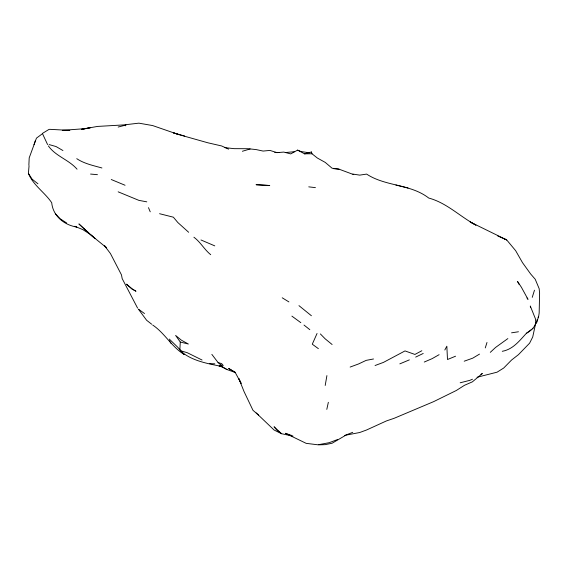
<?xml version="1.0" encoding="UTF-8"?>
<svg xmlns="http://www.w3.org/2000/svg" width="568" height="568" viewBox="0 0 568 568"><rect width="100%" height="100%" fill="white"/><g stroke="black" fill="none" stroke-linecap="round" stroke-linejoin="round"><path stroke-width="0.85" d="M28.861 165.146L29.202 157.868L36.451 138.145L42.493 133.665L47.584 144.57M180.276 342.035L188.363 344.023L181.298 340.125L175.611 335.439L180.276 342.035L179.9 348.908L180.276 350.655C191.054 360.801 207.54 363.57 221.683 366.445M28.4 173.339L29.06 165.757M537.207 319.315L536.44 323.213L538.627 316.504L539.16 313.124L539.6 293.159L539.16 288.65L535.212 279.243L530.611 273.932L522.51 262.672L515.659 250.687L506.699 239.923L470.141 221.981L475.828 225.07M326.912 375.597L325.208 385.459M530.583 307.7L530.285 305.996L535.482 318.939L535.78 322.83L532.72 337.001L529.61 343.171L518.456 354.652L511.555 360.041L503.681 368.05L497.05 372.189L477.042 377.258M326.799 409.379L328.347 402.3M532.259 297.348L534.474 290.198M485.278 347.921L486.989 342.476M34.009 144.705L35.337 140.672M317.05 333.473L312.279 344.201L318.371 348.653M502.275 351.301C513.032 349.37 519.443 340.793 526.358 333.331C530.661 330.853 534.516 327.892 535.78 322.83M125.535 125.826L125.947 125.038L118.158 127.047M444.815 350.002L446.846 346.196L447.492 359.523L455.564 356.207M538.088 317.434L538.627 316.504M490.29 352.352L495.587 347.438L507.863 338.585M526.358 333.331L530.945 329.852M532.259 328.858L533.082 328.29M42.65 133.281L48.955 129.426M479.52 354.098L472.746 358.159L464.205 361.198M480.911 374.347L482.36 373.51L472.37 381.852L464.51 385.281L456.338 390.479L433.64 401.64L394.227 418.268L386.425 420.931L366.616 429.969L359.714 432.511L345.912 435.152L332.11 443.232L325.208 444.645L318.307 444.843L306.18 443.352L285.392 433.285L291.902 435.535M439.114 354.68L432.156 358.635L424.26 362.043M309.844 152.884L300.926 151.521L297.604 150.115L290.702 153.907L283.801 152.082L276.9 152.65L269.992 150.421L263.091 151.067L256.189 149.59L248.017 148.717L234.101 148.66L224.843 147.63M421.832 350.74L414.931 354.439L405.005 350.925L383.457 362.398L375.058 365.515M415.684 357.094L423.21 353.466M409.35 359.878L399.815 363.868M472.491 379.211L469.793 380.361L460.179 382.782M344.556 435.571L352.728 432.312M337.591 439.518L329.255 442.671L318.847 444.63M350.136 367.063L358.557 363.96L366.154 360.375L373.517 358.976M242.387 151.266L250.14 148.965M81.984 129.241L90.553 127.651L82.907 129.149M339.011 169.101L332.11 168.242L325.208 162.384L317.313 158.003L312.017 153.793L311.406 151.976L304.505 153.8L297.604 150.115M81.984 129.163L83.652 128.773L62.302 130.335M81.927 129.199L97.455 126.43L123.945 124.903L138.862 123.157L152.636 125.563L178.529 134.524L207.881 142.795L221.683 145.969L228.584 149.15M511.555 332.82L518.456 331.769M307.139 153.459L304.505 153.8L312.017 153.793M285.313 152.565L294.565 151.684M68.16 130.406L69.85 130.406L49.523 129.312M209.585 363.648L214.782 363.804M274.706 152.323L279.002 152.508M90.553 174.064L97.455 174.681M146.792 201.846L138.862 200.355L118.158 191.828M221.449 366.367L219.078 366.133L221.683 366.722L219.702 365.771L226.973 369.541L235.486 372.572L228.776 368.497L235.486 372.572M333.551 168.646L339.245 169.25L353.75 174.639M308.743 186.851L315.432 187.639M352.813 174.071L359.714 175.129L366.616 174.092C385.622 186.616 410.543 183.869 428.733 198.047C446.711 202.875 459.803 216.415 475.842 225.063M218.076 362.547L220.966 365.046L223.245 365.529L221.683 363.655L218.076 362.547L211.85 354.368M159.565 213.71L173.361 217.189L177.869 222.564L188.654 232.276M395.903 185.012L408.03 188.015M184.65 136.043L173.375 132.848L178.529 134.524M49.139 144.584L56.04 146.544L62.941 150.548M180.276 350.655L187.177 352.671L202.052 360.027M293.003 436.132L281.494 433.696L274.074 430.011L256.189 412.943M101.921 167.972C93.28 165.536 84.383 163.754 76.751 158.678M111.257 179.516L125.059 185.26M200.98 239.973L214.782 245.873M497.753 235.983L506.699 239.923L504.654 239.021M235.585 372.622L234.08 371.784L235.486 372.942L241.073 383.279M226.973 369.541L221.683 366.325L220.966 365.046M282.225 297.795L288.899 301.913M66.69 223.004L60.18 218.794L55.309 213.639M138.393 309.113L144.513 313.55M300.834 322.659L291.888 316.12M152.664 325.01C164.741 333.104 171.557 346.757 184.103 354.446L177.656 347.176L169.307 339.082M311.406 315.744L298.96 305.641M151.691 324.221L146.643 320.288L138.862 309.794M304.008 325.066L309.823 329.674M37.957 183.805L32.149 179.19L28.407 173.382M210.721 254.698C204.374 249.629 200.511 242.067 193.901 237.218M332.11 344.513L325.208 338.862L320.38 333.941M137.591 308.112L122.184 278.625L121.481 274.898L110.433 253.534L104.356 245.518L106.585 247.783L89.396 233.796L78.902 223.92L88.594 232.816M258.554 415.066L252.98 410.309L244.041 391.565L238.865 378.615L241.095 383.251M91.157 235.102L95.005 238.532L86.031 230.523M77.056 169.2C68.842 159.679 55.621 156.278 48.358 145.919M84.092 228.89L89.396 233.796L82.829 229.621L74.784 226.298L76.751 227.058C64.12 224.999 52.945 216.003 51.716 202.74C44.815 192.396 33.306 185.438 28.435 173.467M526.969 297.951L528.006 299.343L521.381 287.231L517.54 281.479L519.216 284.589M169.449 340.764L171.06 343.37M148.482 207.654L150.236 211.807M311.406 151.976L311.633 153.31M269.694 185.495L256.189 184.728L269.694 185.495M135.866 291.171L131.961 289.048L126.423 284.149L132.117 288.828L135.866 291.171M281.494 433.696L276.9 430.154L274.06 426.745L281.494 433.696"/></g></svg>
